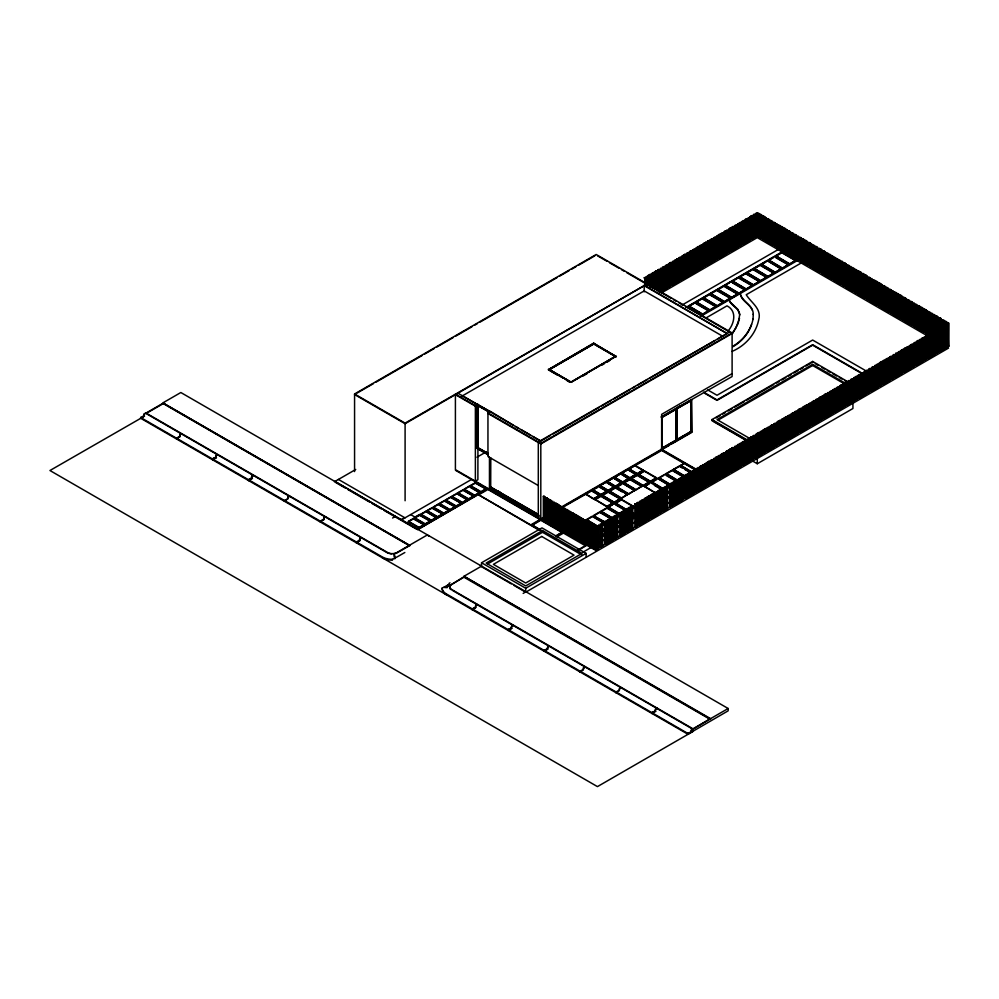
<?xml version="1.0" encoding="UTF-8"?>
<svg xmlns="http://www.w3.org/2000/svg" width="999" height="999" viewBox="0 0 999 999"><rect width="100%" height="100%" fill="white"/><g stroke="black" fill="none" stroke-linecap="round" stroke-linejoin="round"><path stroke-width="1.5" d="M753.021 319.455L753.271 314.048M393.843 553.696L394.368 556.693M394.093 553.658L394.518 554.782M446.928 586.962L444.555 586.813L442.17 588.086A14.236 8.217 0 0 0 446.341 593.906L688.061 733.553L690.958 732.192M140.747 417.557C145.367 418.244 142.57 413.111 145.817 413.087M144.018 415.659L144.256 414.011M180.032 434.665L179.42 436.85M179.945 436.526L180.007 434.865M179.97 436.426L180.17 434.852M215.921 455.594L215.672 457.292M252.073 476.148C256.206 474.263 250.212 476.073 251.586 477.997M251.598 478.421L251.923 476.373M251.885 477.947L252.26 476.248M288.012 497.215L287.625 498.701M287.874 497.14L287.762 498.913L288.212 496.915M323.788 517.869L323.501 519.942M359.877 538.386L359.203 540.646M359.615 540.534L359.79 538.661M475.786 605.219L475.137 607.479M475.849 605.569L475.574 607.205M511.301 627.971L511.575 626.186M547.502 648.626L547.814 646.89L549.338 646.153M583.528 667.619L583.179 669.867L580.194 672.027M583.528 667.744L583.441 669.48M619.168 690.247L619.617 688.249M619.592 688.661L619.355 690.346M655.381 710.901L655.681 709.165L657.205 708.353M691.146 731.555L691.395 729.894M143.831 415.559L140.559 418.206L688.061 734.302L688.061 733.553M215.722 457.592L215.946 455.507M323.664 519.78L323.813 517.782M359.727 540.322L360.127 538.436M446.978 586.9L447.602 585.464M739.522 318.256L735.838 328.134L732.454 333.129M753.021 318.993C750.961 330.744 743.106 340.884 732.829 346.74M216.296 455.407C219.156 453.721 215.547 455.069 215.859 457.392M324.163 517.682L323.726 519.667M655.082 710.951L655.506 709.065M751.498 324.5C748.101 333.741 741.32 341.383 732.829 346.278M449.562 585.901L447.415 585.526M288.087 497.165L289.61 496.203M359.815 538.586L361.551 537.649L360.127 538.523M511.75 625.973L511.351 628.271L508.104 629.657M583.716 667.856L585.302 666.907M216.296 457.517L212.475 459.727L212.475 458.878L215.634 457.242M320.529 521.353L323.501 519.517M547.402 648.788L544.055 650.411M655.269 711.063L651.922 712.599L651.922 713.436L655.931 711.338M728.084 331.006C734.34 323.713 737.299 311.101 726.985 305.844L705.769 318.094M732.454 333.591L738.249 323.351L739.722 314.448L737.712 309.215L730.494 302.385L728.958 299.588L740.271 293.057C740.684 300.836 749.612 303.484 752.272 310.14M475.399 607.517L472.152 608.891M547.165 648.763L544.243 651.273L548.064 649.063M655.032 711.051L651.922 712.687M144.293 414.073L163.249 403.134L409.852 545.504L163.249 403.134M180.095 434.59L181.768 433.916L180.344 434.64M287.962 496.865L289.635 496.128M323.913 517.619L325.599 516.883M475.874 605.506L477.435 604.632M691.433 729.957L693.169 729.195M323.389 519.68L320.342 521.153L320.342 522.002M547.227 649.1L547.702 646.74M619.193 690.471L615.971 691.932M690.858 731.942L687.886 733.453M447.415 585.639C450.899 583.728 448.201 589.123 451.348 589.772M583.791 667.732L585.264 666.808M619.567 688.386L621.253 687.674M619.805 688.448L621.016 687.537M655.569 709.015L656.992 708.291M449.063 583.404L449.962 582.804M176.698 438.324L179.67 436.825M251.336 478.371L248.614 479.845M359.453 540.609L356.293 542.757L360.127 540.546M511.001 628.196L508.104 629.557L508.104 630.406L512.112 628.296M582.991 669.667L580.019 671.178M690.784 732.092L691.708 729.969L710.564 718.656L463.961 576.286L710.564 719.118M392.595 518.031L395.192 516.383M523.176 593.418L525.774 591.783M487.837 454.283L477.185 448.139L478.184 447.552M163.249 402.672L180.831 392.52L728.159 708.503L728.159 710.826L687.886 734.203L687.886 733.353M144.568 416.108L49.95 470.517L597.452 786.613L693.169 731.355L693.131 729.145M216.121 455.382L217.745 454.632M213.936 459.09L216.483 457.617M354.57 471.578L354.57 393.981L596.191 254.483L732.105 332.954L732.105 376.548L661.126 416.945M357.267 392.969L373.464 383.616M376.173 382.068L422.065 355.569M424.762 354.008L434.215 348.551M436.913 346.99L453.109 337.637M455.806 336.089L472.003 326.735M474.7 325.174L477.41 323.614M480.107 322.053L557.042 277.635M559.74 276.074L569.193 270.617M571.89 269.068L575.936 266.721M578.646 265.172L594.842 255.819M248.426 480.482L252.26 478.271M252.435 478.384L248.614 480.581L248.426 479.645L251.336 478.284M643.893 277.834L644.78 277.834L644.805 282.517M648.413 275.225L649.288 275.225M652.934 272.615L653.808 272.615M655.943 270.879L656.818 270.879M657.854 269.78L657.417 290.122M662.374 267.17L661.937 290.597M669.492 263.049L670.379 263.049M677.022 258.704L677.909 258.704M683.453 254.995L683.016 278.421M689.472 251.511L689.035 274.95M690.584 250.874L691.458 250.874M692.494 249.775L692.057 273.202M697.002 247.165L696.565 270.604M698.114 246.528L698.988 246.528M704.133 243.057L705.007 243.057M711.663 238.711L712.537 238.711M713.573 237.6L713.136 261.039M718.094 235.002L717.657 258.429M719.193 234.365L720.067 234.365M725.212 230.881L726.098 230.881M729.732 228.272L730.606 228.272M732.742 226.536L733.628 226.536M739.173 222.827L738.736 246.254M746.303 218.706L747.177 218.706M748.214 217.607L747.776 241.034M750.823 216.096L751.698 216.096M753.833 214.36L754.707 214.36M759.852 214.36L760.726 214.36M762.861 216.109L763.748 216.109M354.57 393.981L405.094 423.139L646.703 284.228M645.354 284.977L405.094 423.701L354.57 394.53M764.772 216.746L764.335 240.172M767.382 218.706L768.256 218.706M461.975 396.116L644.193 290.909L723.064 336.451M769.292 219.343L768.855 242.782M659.889 291.758L675.923 282.505M676.123 282.392L696.678 271.091M696.353 270.704L716.395 259.141M716.595 259.028L736.625 247.452M736.825 247.34L757.304 235.602L786.762 252.56M757.317 236.114L757.754 212.687M334.415 481.768L355.719 469.468M661.326 293.019L757.279 237.625L948.575 348.064L525.711 592.207L513.936 585.402M780.943 226.536L781.817 226.536M691.033 431.306L691.832 431.768L540.809 518.968L455.407 469.655L455.407 394.093L475.374 405.619L477.884 404.158L475.374 406.193L455.407 394.667M783.953 228.284L784.827 228.284M477.185 448.139L477.185 405.294L478.184 404.707L490.172 411.625L476.885 404.745L476.885 448.339L488.211 454.882M548.364 369.867L593.668 343.119L616.321 356.78M788.473 230.881L789.347 230.881M549.7 369.093L593.668 343.706L614.997 356.019M615.322 356.431L571.016 382.13L549.375 369.568L593.668 343.943L615.721 356.78M548.963 369.867L593.668 344.056L593.668 343.119M538.299 485.539L487.949 456.481L487.949 412.874L490.472 411.426L512.999 425.012M682.105 305.02L778.059 249.625M800.923 237.612L800.486 261.039M802.035 238.711L802.909 238.711M686.138 307.342L782.08 251.948M803.933 239.348L803.496 262.774M688.823 306.019L694.854 302.535L708.753 310.564L702.709 314.51L688.823 306.019L702.709 314.048L708.753 310.564M696.066 301.835L702.11 298.351L715.996 306.368L709.964 310.327L696.066 301.835L709.964 309.865L715.996 306.368M703.321 297.652L709.352 294.168L723.251 302.185L717.207 306.144L703.321 297.652L717.207 305.682L723.251 302.185M710.564 293.469L716.608 289.985L730.494 298.002L724.462 301.96L710.564 293.469L724.462 301.486L730.494 298.002M717.819 289.285L723.85 285.801L737.749 293.818L731.705 297.764L717.819 289.285L731.705 297.302L737.749 293.818M725.062 285.102L731.106 281.606L744.992 289.635L738.96 293.581L725.062 285.102L738.96 293.119L744.992 289.635M732.317 280.919L738.348 277.422L752.247 285.452L746.203 289.398L732.317 280.919L746.203 288.936L752.247 285.452M739.56 276.723L745.604 273.239L759.49 281.256L753.458 285.214L739.56 276.723L753.458 284.752L759.49 281.256M746.815 272.54L752.846 269.056L766.745 277.073L760.701 281.031L746.815 272.54L760.701 280.569L766.745 277.073M754.058 268.356L760.102 264.872L773.988 272.889L767.956 276.848L754.058 268.356L767.956 276.373L773.988 272.889M761.313 264.173L767.344 260.689L781.243 268.706L775.199 272.665L761.313 264.173L775.199 272.19L781.243 268.706M768.556 259.99L774.6 256.493L788.498 264.523L782.454 268.469L768.556 259.99L782.454 268.007L788.498 264.523M775.811 255.806L781.842 252.31L795.741 260.339L789.697 264.285L775.811 255.806L789.697 263.823L795.741 260.339M688.823 306.493L693.656 303.696M696.066 302.31L702.11 298.813L715.996 306.843M703.321 298.114L709.352 294.63L723.251 302.647M710.564 293.931L716.608 290.447L730.494 298.464M717.819 289.747L723.85 286.263L737.749 294.28M725.062 285.564L731.106 281.606M732.317 281.381L738.348 277.884L752.247 285.914M739.56 277.198L745.604 273.701L759.49 281.73M746.815 273.002L752.846 269.518L766.745 277.547M754.058 268.818L760.102 265.334L773.988 273.351M761.313 264.635L766.146 261.85M768.556 260.452L773.388 257.667M775.811 256.268L781.842 252.784L795.741 260.801M324.176 517.769L325.337 516.783M805.044 240.447L805.918 240.447M809.565 243.057L810.439 243.057M548.364 369.28L571.016 382.367L616.321 356.206M583.016 376.024L587.012 373.713M601.673 365.247L604.333 363.711M606.992 362.175L609.665 360.627M815.584 246.541L816.458 246.541M700.599 316.433L797.19 260.664M820.104 249.151L820.978 249.151M801.21 262.987L746.228 294.73C751.073 302.734 761.887 308.579 758.703 319.767C755.856 334.016 745.242 345.866 731.992 351.436M823.114 250.886L824 250.886M825.024 251.523L824.587 274.95M476.985 457.205L486.426 451.748M829.545 254.133L829.108 277.56M836.675 258.716L837.549 258.716M359.94 538.424L361.476 537.649M841.195 261.326L842.07 261.326M844.205 263.062L845.079 263.062M401.111 519.63L404.595 517.632M401.523 519.867L471.441 479.495M540.996 440.971L550.424 435.527M553.109 433.966L598.913 407.53M601.61 405.969L611.038 400.524M613.736 398.963L629.907 389.635M632.592 388.087L635.289 386.526M637.986 384.965L647.414 379.52M650.112 377.972L714.772 340.634M717.469 339.086L726.897 333.641M487.949 412.874L540.809 443.394L732.105 332.954M732.105 333.529L540.809 443.981L487.949 413.461M475.774 481.993L487.15 489.023L417.482 529.72M408.866 521.316L413.449 518.906L423.613 524.55M415.06 517.744L419.642 515.334L429.807 520.966M421.253 514.173L424.687 512.412M427.447 510.589L432.03 508.179L442.195 513.823M433.641 507.017L438.224 504.607L448.389 510.239M439.835 503.446L444.405 501.036L454.582 506.668M446.016 499.875L450.599 497.452L460.776 503.096M452.21 496.291L455.644 494.542M458.404 492.719L462.987 490.309L473.151 495.941M464.597 489.148L469.18 486.501M470.791 485.564L475.374 483.154L485.539 488.798M857.766 270.891L858.641 270.891M859.664 271.528L859.227 294.955M408.866 521.553L419.043 527.422L423.613 524.775M415.06 517.981L425.224 523.851L429.807 521.203M421.253 514.398L431.418 520.267L436.001 517.395M427.447 510.826L437.612 516.695L442.195 514.048M433.641 507.255L443.806 513.124L448.389 510.477M439.835 503.671L450 509.552L454.582 506.905M446.016 500.099L456.193 505.969L460.776 503.334M452.21 496.528L462.387 502.397L466.958 499.525M458.404 492.957L468.568 498.826L473.151 496.178M464.597 489.373L474.762 495.254L479.345 492.37M470.791 485.801L480.956 491.67L485.539 489.023M861.175 272.402L860.738 295.829M489.46 457.13L489.46 487.574L490.771 486.825M418.818 528.946L476.548 495.616M478.696 494.842L487.949 489.498L540.009 519.542L530.744 524.9M862.274 273.501L863.161 273.501M864.185 274.138L863.748 297.565M865.296 275.237L866.17 275.237M409.852 545.042L427.447 534.89M409.852 545.504L396.541 553.146L393.181 553.946M404.845 552.497L399.625 555.506A119.768 69.156 -60 0 1 396.553 557.217L392.457 559.328A14.236 8.217 0 0 1 382.292 556.93L140.559 417.457M875.836 281.331L876.71 281.331M878.845 283.067L879.732 283.067M880.756 283.704L880.319 307.13M883.366 285.677L884.24 285.677M732.105 373.638L661.638 414.335L661.638 449.787L696.278 469.792M885.276 286.313L884.839 309.74M677.484 407.505L680.007 406.044M661.425 417.12L675.923 408.753L676.023 440.084L661.425 448.401M677.846 407.642L691.033 400.037L691.033 431.543M676.435 409.041L661.887 417.382L661.937 448.688L676.435 440.322L676.535 408.404M691.533 400.324L676.985 408.666L677.035 439.498M891.308 289.785L890.858 313.224M543.369 496.278L544.243 496.278M896.927 293.506L897.801 293.506M546.366 498.002L547.24 498.002M703.521 392.132L717.007 399.912L812.649 344.692L873.463 379.807L758.628 446.116M705.007 393.456L717.007 400.387L812.649 345.167L866.358 376.161M899.937 295.242L900.811 295.242M548.264 498.638L547.827 522.065M549.35 499.737L550.237 499.737M904.457 297.852L905.331 297.852M555.744 502.959L555.307 526.386M556.843 504.045L557.717 504.045M558.741 504.682L558.304 528.109M676.535 439.672L691.133 431.368L691.133 400.212M662.387 448.189L691.333 431.481M711.975 420.729L711.975 419.568L812.649 361.438L857.966 387.6L857.966 388.761M691.832 431.893L661.638 449.325L706.942 475.487L757.279 446.416L711.975 420.267M715.996 417.932L720.029 415.609M722.714 414.061L725.399 412.512M728.084 410.964L732.105 408.641M734.789 407.093L744.193 401.66M746.877 400.112L773.726 384.615M776.41 383.067L779.095 381.506M781.78 379.957L785.801 377.634M788.486 376.086L791.171 374.538M793.855 372.989L797.889 370.654M800.574 369.106L803.258 367.557M805.943 366.009L811.313 362.912M669.517 445.242L540.809 519.542L455.469 470.279M672.14 443.731L691.832 432.355L691.333 399.513L691.333 432.067M539.997 530.007L531.955 524.9L540.809 519.78L562.262 532.155L555.931 536.276M596.078 550.574L542.02 519.542L546.853 516.296M585.514 493.968L591.558 490.484L599.712 495.192L593.668 499.138L585.514 493.968L593.668 498.676L599.712 495.192M592.769 489.785L598.801 486.301L606.967 491.008L600.923 494.955L592.769 489.785L600.923 494.493L606.967 491.008M600.012 485.601L606.056 482.105L614.21 486.825L608.166 490.771L600.012 485.601L608.166 490.309L614.21 486.825M607.267 481.418L613.299 477.922L621.465 482.629L615.421 486.588L607.267 481.418L615.421 486.126L621.465 482.629M614.51 477.222L620.554 473.738L628.708 478.446L622.664 482.405L614.51 477.222L622.664 481.943L628.708 478.446M621.765 473.039L627.797 469.555L635.963 474.263L629.919 478.221L621.765 473.039L629.919 477.747L635.963 474.263M629.008 468.856L635.052 465.372L643.206 470.079L637.162 474.026L629.008 468.856L637.162 473.563L643.206 470.079M531.955 525.362L540.809 520.242L562.262 532.629M542.02 519.542L544.443 518.156M542.02 519.08L550.174 523.788L556.218 520.304L548.064 515.596L590.347 491.645M591.558 490.484L597.602 487.462M758.628 442.033L852.934 387.6L812.649 364.348L717.007 419.568L757.279 442.819M718.356 419.955L812.649 365.509L852.934 388.761M918.019 305.682L918.893 305.682M919.917 306.318L919.48 329.745M921.028 307.417L921.902 307.417M480.282 565.496L481.543 566.421L481.555 562.762L541.957 527.884L586.126 553.371L586.126 557.33M551.386 523.551L556.218 520.766M924.437 308.916L924 332.355M553.796 523.089L556.218 521.69M559.84 519.605L564.672 517.282M581.318 518.518L584.003 520.067L571.928 512.624L565.884 516.121L576.623 522.315M594.88 499.375L600.923 495.891L612.999 502.859L606.967 506.818L594.88 499.375L606.967 506.356L612.999 502.859M602.135 495.192L608.166 491.708L620.254 498.676L614.21 502.634L602.135 495.192L614.21 502.16L620.254 498.676M609.378 491.008L615.421 487.512L627.497 494.493L621.465 498.451L609.378 491.008L621.465 497.977L627.497 494.493M616.633 486.825L622.664 483.329L634.752 490.309L628.708 494.255L616.633 486.825L628.708 493.793L634.752 490.309M623.875 482.629L629.919 479.145L641.995 486.126L635.963 490.072L623.875 482.629L635.963 489.61L641.995 486.126M631.131 478.446L637.162 474.962L649.25 481.943L643.206 485.889L631.131 478.446L643.206 485.427L649.25 481.943M638.373 474.263L644.417 470.779L656.493 477.747L650.461 481.705L638.373 474.263L650.461 481.243L656.493 477.747M594.88 499.837L600.923 496.353L612.999 503.334M602.135 495.654L608.166 492.17L620.254 499.138M609.378 491.471L615.421 487.987L622.127 491.858M616.633 487.287L621.465 484.49M623.875 483.104L629.919 479.607L641.995 486.588M631.131 478.908L637.162 475.424L649.25 482.405M638.373 474.725L644.417 471.241L656.493 478.221M542.519 530.531L486.138 563.086L525.711 585.926L582.092 553.371L542.519 530.531L542.519 532.28L487.487 564.048M463.961 576.286L481.555 566.133M925.549 310.027L926.423 310.027M463.961 576.748L449.525 585.851L447.54 585.514M931.567 313.499L932.442 313.499M936.088 316.109L936.962 316.109M555.931 535.814L562.262 532.155M565.884 530.069L568.294 528.671M571.928 526.585L576.76 523.788L571.928 527.047M584.003 519.605L577.959 523.551L582.792 520.766M565.884 530.531L568.294 529.133M576.76 525.187L571.928 527.971L582.667 534.178M597.302 527.272L585.214 520.304L579.17 523.788L591.258 530.769L597.302 527.272L592.469 530.531M603.334 524.25L598.501 527.047L586.425 519.605L592.469 516.121L604.545 523.089M593.668 515.422L599.712 511.925L611.8 518.906L605.756 522.39L593.668 515.884L605.756 522.864L611.8 519.368L599.712 512.4L593.668 515.884M612.999 518.668L600.923 511.238L606.967 507.742L619.043 514.722L614.21 517.507M618.905 513.711L608.166 507.042L614.21 503.558L624.949 509.765M615.421 502.859L627.497 510.302L615.421 503.334L621.465 499.375L633.541 506.356L628.708 509.602M644.417 486.126L656.493 493.568L644.417 486.588L650.461 482.629L662.537 489.61L657.704 492.869M662.399 488.598L651.66 481.943L657.704 478.446L668.443 484.652M658.915 477.747L664.959 474.263L677.035 481.243L670.991 484.727L658.915 477.747L670.991 485.189M666.158 473.563L672.202 470.079L684.29 477.06L678.246 480.544L666.158 473.563L678.246 481.006L684.29 477.522M673.413 469.38L679.457 465.896L691.533 472.864L685.489 476.361L673.413 469.38L685.489 476.823L691.533 473.339L684.827 469.455M680.656 465.197L692.744 472.639L680.656 465.659L684.29 463.099L696.365 470.079L693.955 471.478M556.855 536.913L563.461 533.091L585.314 545.704L577.372 550.287M582.792 522.165L579.17 524.25L591.258 531.231M586.425 520.067L592.469 516.583L603.209 522.777M600.923 511.7L606.967 508.216L619.043 515.184L614.21 517.981M608.166 507.517L614.21 503.558M615.421 503.334L621.465 499.837L632.205 506.043M644.417 486.588L649.25 483.791M651.66 482.405L656.493 479.607M658.915 478.221L663.748 475.424M666.158 474.026L672.202 470.541L682.941 476.748M673.413 469.842L679.457 466.358L682.142 467.907M680.656 465.659L684.29 463.099M939.097 317.844L939.972 317.844M941.008 318.481L940.571 350.612M921.503 330.906L921.94 307.48M945.529 321.091L945.091 348.002M634.902 503.908L635.776 503.908M645.441 497.827L646.328 497.827M648.463 496.091L649.338 496.091M657.891 490.634L657.454 514.073M701.161 465.659L702.047 465.659M708.691 461.313L709.577 461.313M710.601 460.202L710.164 483.641M715.122 457.604L714.685 481.031M716.221 456.968L717.107 456.968M722.252 453.484L723.126 453.484M726.76 450.874L727.647 450.874M729.782 449.138L730.656 449.138M731.693 448.039L731.243 471.466M736.201 445.429L735.764 468.856M737.712 444.555L737.274 467.982M750.861 436.963L751.735 436.963M757.292 433.254L756.855 456.68M764.41 429.145L765.296 429.145M766.32 428.034L765.883 451.473M770.841 425.424L770.404 448.863M771.94 424.787L772.826 424.787M777.971 421.316L778.845 421.316M782.479 418.706L783.366 418.706M785.501 416.97L786.375 416.97M787.412 415.871L786.962 439.298M791.92 413.261L791.483 436.688M793.031 412.624L793.905 412.624M799.05 409.14L799.924 409.14M803.571 406.531L804.445 406.531M806.58 404.795L807.454 404.795M813.011 401.086L812.574 424.513M820.129 396.965L821.016 396.965M822.04 395.866L821.603 419.293M824.65 394.368L825.524 394.368M827.659 392.619L828.546 392.619M841.22 384.802L842.095 384.802M868.73 368.918L868.293 392.345M880.369 362.187L881.243 362.187M883.378 360.452L884.265 360.452M889.809 356.743L889.372 380.169M895.828 353.271L895.391 376.698M898.85 351.523L898.401 374.962M901.46 350.025L902.334 350.025M904.47 348.276L905.344 348.276M918.019 340.459L918.893 340.459M919.929 339.36L919.492 362.787M921.428 338.486L920.991 361.913M922.539 337.849L923.413 337.849M928.121 334.74L928.958 334.141M930.069 333.504L930.943 333.504M931.567 332.63L932.454 332.63M934.589 330.894L935.464 330.894M936.088 330.02L936.962 330.02M939.097 328.284L939.984 328.284M943.618 325.674L944.492 325.674M588.836 532.155L584.003 535.414L588.836 532.629M603.334 523.788L598.501 526.585L586.425 519.605M608.166 507.042L620.254 514.023L625.087 511.238M628.708 509.14L633.541 506.356M657.704 492.395L662.537 489.61M668.581 486.126L663.748 488.911L651.66 481.943M625.087 511.7L620.254 514.023M663.748 489.373L668.581 486.588M673.413 483.791L677.035 481.705L666.296 475.499M693.955 471.94L696.365 470.541M606.705 531.78L599.712 527.272L605.756 523.788L612.749 527.822M608.166 522.39L612.999 519.605M622.365 524.075L614.21 519.368L619.043 516.121M622.664 514.023L627.497 511.7M662.537 491.008L657.704 493.793L665.858 498.501M673.413 484.727L678.246 481.943L686.4 486.65L681.568 489.897M687.911 476.361L692.744 473.563L689.123 476.123M697.277 480.831L702.11 478.046L693.955 472.864L697.577 470.779L704.57 474.812M629.919 510.302L634.752 507.517M662.537 491.471L657.704 494.255L665.858 498.963L628.408 520.591M684.29 478.908L679.457 481.705L686.438 485.739M693.955 473.339L696.365 471.94M475.799 605.307L477.222 604.495M475.974 607.442L472.152 609.64L472.152 608.803M601.823 535.476L606.655 532.679L601.823 535.939M607.867 531.98L612.699 529.195M608.129 523.763L615.122 527.797L621.153 524.775M622.627 515.397L629.62 519.43L635.651 516.408L632.155 514.385M642.906 511.763L634.752 507.042L628.708 510.539L636.863 515.247L642.906 512.225L638.249 509.527M667.07 497.802L671.902 495.017L663.748 490.309M677.946 491.533L673.114 494.78L677.946 491.995M681.568 489.435L686.4 486.65M687.612 485.951L692.444 483.154M687.861 477.722L694.854 481.768L700.898 478.746M758.628 444.942L857.966 387.6M586.126 545.004L600.624 536.638L592.469 531.468L598.501 527.971L606.655 532.679M607.867 532.455L612.699 529.657M615.122 527.797L613.91 528.496M616.321 527.572L627.197 521.291M667.07 498.276L671.902 495.479M673.363 486.101L680.356 490.134L679.145 490.834M687.612 486.413L692.444 483.628M693.643 482.929L694.854 481.768M857.966 388.286L873.064 380.032L869.043 377.709M578.746 549.962L757.279 446.89L757.279 445.729L711.975 419.568M582.779 552.285L881.518 379.807L812.649 340.047L717.007 395.267L707.742 389.922M481.555 562.762L525.711 588.249L586.126 553.371M595.129 548.913L594.255 548.913M596.078 549.487L616.108 537.924M616.321 537.812L636.351 526.236L636.813 502.809L637.325 526.236M636.55 526.123L656.593 514.56M656.793 514.448L676.822 502.872M697.065 491.196L677.022 502.759L677.035 479.632M697.265 491.071L717.294 479.508M717.494 479.395L737.537 467.819M737.737 467.707L757.779 456.143M759.315 455.257L778.009 444.455M778.209 444.343L798.251 432.767M798.451 432.654L818.481 421.091M818.681 420.966L838.723 409.403M838.923 409.29L858.953 397.714M859.165 397.602L879.195 386.039M879.395 385.914L899.437 374.35M899.637 374.238L919.667 362.674M919.892 362.537L947.964 346.328M753.258 461.413L757.279 463.748L852.934 408.516L852.934 402.435M511.75 626.061L513.149 625.262M511.938 626.173L513.386 625.399M547.702 646.828L549.338 646.078M583.653 667.494L585.014 666.708M710.564 718.656L728.159 708.503M444.555 586.913L446.266 585.913A119.768 69.156 -60 0 0 449.338 584.203M176.523 438.961L176.523 438.124L179.42 436.763M176.523 438.211L179.608 436.863M212.475 458.878L215.372 457.517M284.565 500.599L287.724 498.863L284.39 501.236M320.342 521.253L323.426 519.905M356.293 541.92L359.203 540.559M472.327 609.003L475.224 607.642M511.188 628.396L508.279 630.506M619.055 690.671L616.158 692.782M392.357 559.328L392.457 560.164A14.236 8.217 0 0 1 382.292 557.767M391.358 553.946L387.987 553.146M447.19 587.649L444.555 587.499L444.555 586.813M446.565 587.05L444.767 586.7L444.767 587.375M427.472 535.227L428.996 536.138M761.837 214.997L762.274 238.436M764.847 216.746L765.284 240.172M766.358 217.607L766.795 241.034M787.437 229.782L787.874 253.209M796.478 235.002L796.915 258.429M800.998 237.612L801.435 261.039M817.569 247.178L818.006 270.604M822.09 249.787L822.527 273.214M856.73 269.792L857.167 293.219M861.25 272.402L861.687 295.829M877.821 281.968L878.258 305.394M880.831 283.704L881.268 307.13M882.342 284.578L882.779 308.004M891.37 289.785L891.807 313.224M912.462 301.96L912.899 325.399M916.982 304.57L917.419 327.997M938.073 316.745L938.511 352.347M941.083 318.481L941.52 350.612M786.987 252.685L807.03 264.26M807.229 264.373L827.259 275.936M827.472 276.061L847.502 287.625M847.701 287.737L867.744 299.313L867.269 275.874L866.77 299.3M867.944 299.425L887.974 310.989M888.173 311.114L908.216 322.677M908.416 322.789L928.446 334.365M928.645 334.478L948.688 346.041M731.718 227.173L732.155 250.599M921.503 338.486L921.94 361.913M775.861 257.692L788.498 264.985M916.982 341.096L917.432 364.523M781.243 269.168L767.344 260.689M710.626 239.348L711.076 262.774M706.118 241.958L706.555 265.384M895.903 353.271L896.34 376.698M889.884 356.743L890.321 380.169M886.875 358.479L887.312 381.918M689.547 251.511L689.984 274.95M685.027 254.121L685.464 277.56M732.367 282.804L744.992 290.097M683.528 254.995L683.965 278.421M657.929 269.78L658.366 291.658M815.321 363.673L817.981 365.209M821.977 367.52L824.65 369.056M827.309 370.592L829.982 372.14M832.642 373.676L836.638 375.986M839.31 377.522L841.97 379.058M844.642 380.594L848.638 382.904M654.907 271.516L655.356 288.773M650.399 274.126L650.836 286.75M840.184 385.439L840.621 408.866M696.116 303.733L708.753 311.026M597.514 255.806L606.83 261.176M609.477 262.712L618.793 268.082M621.453 269.618L624.1 271.154M626.76 272.69L670.766 298.114M673.438 299.663L676.123 301.211M678.796 302.747L682.804 305.07M685.476 306.606L729.595 332.08L538.299 441.945L538.299 517.507M644.193 285.677L727.072 333.529L644.193 285.102L644.193 291.845M805.544 405.432L805.981 428.858M784.465 417.607L784.902 441.034M779.944 420.217L780.381 443.643M763.386 429.782L763.823 453.209M758.865 432.38L759.302 455.819M757.354 433.254L757.791 456.68M691.133 400.562L676.935 408.641L677.035 439.972L691.533 431.593L691.533 399.975M713.311 421.503L745.291 439.96M753.283 444.58L757.279 446.89M761.8 454.37L761.363 430.944M676.236 408.229L676.735 440.497L675.923 440.022M737.786 444.555L738.224 467.982M676.023 409.278L661.937 417.42M731.755 448.039L732.192 471.466M728.746 449.775L729.183 473.201M550.262 370.617L563.236 378.097M565.834 379.595L569.717 381.843M549.7 370.629L557.692 375.249M567.02 380.631L569.68 382.18M707.667 461.95L708.104 485.377M703.146 464.56L703.583 487.987M700.274 472.102L706.942 475.487M695.029 469.767L661.638 450.487L598.801 486.301M699.899 472.589L704.57 475.274M693.955 472.864L702.11 477.572M693.905 474.238L700.898 478.271M687.861 478.196L694.854 482.23M692.482 481.793L685.489 477.747L679.457 481.243L686.438 485.277M673.363 486.563L680.356 490.596M677.984 490.159L670.991 486.126L664.959 489.61L671.94 493.643M636.213 466.508L643.206 470.541M668.443 485.114L657.704 478.446M664.959 490.072L671.94 494.105M635.963 474.725L627.797 469.555M654.482 485.427L662.537 490.072M628.708 478.908L620.554 473.738M651.947 494.118L652.384 517.544M647.427 496.728L647.864 520.154M621.465 483.104L613.299 477.922M634.752 490.771L622.664 483.329M461.925 395.517L477.884 404.745M515.646 426.536L518.294 428.072M520.941 429.595L530.219 434.952M532.867 436.488L540.809 441.071L457.929 393.219M477.784 405.419L489.36 412.112L477.185 405.294M614.21 487.287L606.056 482.105M624.812 493.406L627.497 494.955M599.974 487.437L606.967 491.471M628.708 511.001L636.863 515.247M628.671 511.9L635.651 515.946M591.558 490.946L599.712 495.654M615.559 504.795L624.949 510.227M622.627 515.859L629.62 519.43M600.923 511.238L612.999 518.206M614.21 518.906L622.365 523.613L628.408 520.129L620.254 515.884M614.173 520.279L621.153 524.313M488.274 453.596L477.984 447.652L477.984 405.307L477.884 479.732L475.374 481.181L475.374 405.619M477.784 447.777L488.174 453.658M608.129 524.225L615.122 528.259M608.079 525.599L612.749 528.284M599.712 527.272L606.705 531.318M545.342 496.903L545.779 520.342M552.822 501.223L553.259 524.662M558.803 504.682L559.253 528.109M578.633 516.97L571.928 512.624M586.55 521.54L590.584 523.863M593.269 525.412L597.302 527.747M601.997 530.457L606.655 533.154M565.884 516.583L576.623 522.777M592.469 531.93L600.624 536.638M566.021 517.594L576.76 523.788M588.711 530.681L577.959 524.487L584.677 528.821M559.977 521.078L570.716 527.747L559.977 521.54M571.928 528.434L582.667 534.64M568.169 527.197L557.43 521.003L566.82 526.885M548.064 516.058L551.56 518.081M497.49 490.696L500.187 492.257M539.51 516.121L489.772 487.4L489.772 457.617M489.46 487.574L538.486 515.871M576.56 538.099L596.603 549.662M552.722 525.262L563.461 531.93M470.454 487.462L479.345 492.607M531.955 524.9L541.333 530.307M539.285 529.832L477.884 494.38L538.399 529.782M542.519 532.28L582.092 555.119M466.958 499.75L456.793 493.643M436.001 517.632L425.836 511.525M431.418 521.203L419.642 514.398L414.997 517.082L410.664 514.585M338.436 479.433L404.995 517.857M334.965 481.443L417.632 529.17M335.751 482.542L345.13 487.949M347.814 489.498L369.243 501.873M371.928 503.421L381.306 508.828M383.991 510.377L416.133 528.946M480.856 566.308L511.313 583.891M145.667 413.286L387.3 552.797M452.697 590.546L692.981 729.282M740.646 295.03C743.581 302.46 753.458 305.519 753.271 314.523M394.705 557.105L394.842 558.803L394.38 556.793M395.055 558.091L394.53 554.994M739.722 314.922C739.435 307.867 730.581 305.894 728.958 299.588M949.05 346.266L948.613 322.839L948.101 346.266M947.539 322.265L947.539 347.14M946.59 322.265L946.602 347.14M946.041 321.391L946.041 348.002M944.53 348.876L944.092 320.229L943.58 348.876M943.031 319.655L943.031 349.737M942.082 319.655L942.082 349.737M940.009 317.907L940.009 351.486M939.06 317.907L939.072 351.486M937.561 317.045L937.561 352.347M937 316.171L937 353.221M936.051 316.171L936.051 353.221M935.501 354.096L935.052 315.01L934.552 354.096M933.99 331.83L933.99 354.957M933.99 314.435L933.99 331.393M933.041 314.435L933.041 354.957M932.479 313.561L932.479 355.831M931.53 313.561L931.543 355.831M930.981 356.693L930.531 312.4L930.032 356.693M929.47 311.825L929.47 357.567M928.521 311.825L928.521 357.567M927.959 334.091L927.522 310.664L927.01 334.091M927.971 335.302L927.971 358.441M927.022 335.302L927.022 358.441M926.46 310.09L926.46 333.216M926.46 336.176L926.46 359.303M925.511 310.09L925.511 333.216M925.511 336.176L925.511 359.303M924.949 309.215L924.949 332.355M924.949 337.038L924.949 360.177M924.013 337.038L924.013 360.177M923.438 331.481L923.001 308.054L922.502 331.481M923.451 337.912L923.451 361.051M922.502 337.912L922.502 361.051M920.991 307.48L920.991 330.607M920.429 306.606L920.429 329.745M920.441 339.648L920.441 362.787M918.93 305.731L918.93 328.871M918.93 340.522L918.93 363.648M917.981 305.731L917.981 328.871M917.981 340.522L917.981 363.648M916.47 304.87L916.47 327.997M916.483 341.383L916.483 364.523M915.908 303.996L915.908 327.135M915.921 342.257L915.921 365.397M914.959 303.996L914.959 327.135M914.972 342.257L914.972 365.397M914.41 326.261L913.973 302.834L913.461 326.261M914.41 366.258L913.973 342.832L913.461 366.258M912.911 343.993L912.911 367.132M911.95 302.26L911.95 325.399M911.962 343.993L911.962 367.132M911.388 301.386L911.388 324.525M911.4 368.007L910.963 344.568L910.451 368.007M910.451 301.386L910.451 324.525M909.889 323.651L909.452 300.224L908.94 323.651M909.902 368.868L909.452 345.442L908.953 368.868M908.378 299.65L908.378 322.789M908.391 346.603L908.391 369.742M907.429 299.65L907.429 322.789M907.442 346.603L907.442 369.742M906.88 321.915L906.43 298.489L905.931 321.915M906.88 370.604L906.443 347.177L905.931 370.604M905.369 297.914L905.369 321.041M905.381 348.339L905.381 371.478M904.42 297.914L904.42 321.041M904.432 348.339L904.432 371.478M903.858 297.04L903.858 320.179M903.87 349.213L903.87 372.352M902.909 297.04L902.909 320.179M902.921 349.213L902.921 372.352M902.359 319.305L901.922 295.879L901.41 319.305M902.372 350.087L902.372 373.214M901.423 350.087L901.423 373.214M900.848 295.304L900.848 318.431M900.861 374.088L900.424 350.661L899.912 374.088M899.899 295.304L899.899 318.431M899.337 294.43L899.337 317.57M899.35 351.823L899.35 374.962M898.401 294.43L898.401 317.57M897.839 293.556L897.839 316.695M897.851 375.824L897.414 352.397L896.902 375.824M896.89 293.556L896.89 316.695M896.328 315.834L895.891 292.395L895.379 315.834M894.829 291.82L894.829 314.96M894.842 354.433L894.842 377.56M893.88 291.82L893.88 314.96M893.893 354.433L893.893 377.56M893.318 314.086L892.881 290.659L892.369 314.086M893.331 378.434L892.894 355.007L892.382 378.434M891.82 356.168L891.82 379.308M890.871 356.168L890.871 379.308M890.309 289.211L890.309 312.35M889.36 289.211L889.36 312.35M888.798 311.476L888.361 288.049L887.849 311.476M888.81 381.044L888.373 357.617L887.861 381.044M887.287 287.475L887.287 310.614M886.35 287.475L886.35 310.614M886.363 358.778L886.363 381.918M885.788 286.601L885.788 309.74M885.801 382.779L885.364 359.353L884.852 382.779M884.277 285.739L884.277 308.866M884.29 360.514L884.29 383.653M883.328 285.739L883.328 308.866M883.353 360.514L883.353 383.653M882.791 361.388L882.791 384.515M881.83 284.865L881.83 308.004M881.842 361.388L881.842 384.515M881.28 362.25L881.28 385.389M880.331 362.25L880.331 385.389M879.757 283.129L879.757 306.256M879.782 386.263L879.345 362.824L878.833 386.263M878.808 283.129L878.808 306.256M878.271 363.998L878.271 387.125M877.309 282.255L877.309 305.394M877.322 363.998L877.322 387.125M876.76 387.999L876.323 364.573L875.823 387.999M876.747 281.393L876.747 304.52M875.798 281.393L875.798 304.52M875.249 303.659L874.799 280.22L874.3 303.659M875.261 388.873L874.824 365.434L874.312 388.873M873.738 279.645L873.738 302.784M873.75 366.608L873.75 389.735M872.801 366.608L872.801 389.735M872.789 279.645L872.789 302.784M872.227 301.91L871.79 278.484L871.278 301.91M872.252 390.609L871.815 367.182L871.303 390.609M870.728 301.049L870.291 277.61L869.779 301.049M870.741 368.344L870.741 391.471M869.792 368.344L869.792 391.471M869.217 277.035L869.217 300.175M869.23 369.205L869.23 392.345M868.268 277.035L868.268 300.175M867.731 370.08L867.731 393.219M866.782 370.08L866.782 393.219M866.208 275.299L866.208 298.439M866.22 370.954L866.22 394.081M865.259 275.299L865.259 298.439M865.271 370.954L865.271 394.081M864.697 274.425L864.697 297.565M864.722 371.815L864.722 394.955M863.773 371.815L863.773 394.955M863.198 273.564L863.198 296.691M863.211 372.689L863.211 395.829M862.249 273.564L862.249 296.691M862.262 372.689L862.262 395.829M861.7 373.564L861.7 396.69M860.763 373.564L860.763 396.69M860.176 271.815L860.176 294.955M860.201 374.425L860.201 397.565M859.252 374.425L859.252 397.565M858.678 270.954L858.678 294.093M858.69 398.426L858.253 375L857.741 398.426M857.729 270.954L857.729 294.093M857.192 376.161L857.192 399.3M856.218 270.08L856.218 293.219M856.243 376.161L856.243 399.3M855.656 269.218L855.656 292.345M855.681 400.174L855.244 376.735L854.732 400.174M854.719 269.218L854.719 292.345M854.157 291.483L853.72 268.044L853.208 291.483M854.182 401.036L853.733 377.61L853.233 401.036M852.646 267.47L852.646 290.609M852.671 378.771L852.671 401.91M851.697 267.47L851.697 290.609M851.722 378.771L851.722 401.91M851.16 402.784L850.723 379.345L850.211 402.784M851.148 289.735L850.698 266.308L850.199 289.735M849.637 288.873L849.2 265.434L848.688 288.873M849.662 380.507L849.662 403.646M848.713 380.507L848.713 403.646M848.126 264.86L848.126 287.999M848.151 381.381L848.151 404.52M847.202 381.381L847.202 404.52M847.177 264.86L847.177 287.999M846.628 287.125L846.19 263.699L845.678 287.125M846.653 382.255L846.653 405.382M845.703 382.255L845.703 405.382M845.142 383.117L845.142 406.256M845.117 263.124L845.117 286.263M844.167 263.124L844.167 286.263M844.192 383.117L844.192 406.256M843.606 262.25L843.606 285.389M843.631 383.991L843.631 407.13M842.669 262.25L842.669 285.389M842.681 383.991L842.681 407.13M842.107 261.388L842.107 284.515M842.132 384.865L842.132 407.992M841.183 384.865L841.183 407.992M841.158 261.388L841.158 284.515M840.596 283.654L840.159 260.227L839.647 283.654M839.672 385.726L839.672 408.866M839.098 259.64L839.098 282.779M839.123 386.601L839.123 409.74M838.149 259.64L838.149 282.779M838.173 386.601L838.173 409.74M837.587 258.778L837.15 282.205L836.638 258.778M837.612 410.601L837.174 387.175L836.663 410.601M836.076 281.044L835.639 257.617L835.127 281.044M836.101 388.336L836.101 411.476M835.152 388.336L835.152 411.476M834.577 257.043L834.577 280.17M834.602 412.337L834.165 388.911L833.653 412.337M833.628 257.043L833.628 280.17M833.066 279.308L832.629 255.869L832.117 279.308M833.091 413.211L832.654 389.785L832.142 413.211M831.555 255.294L831.555 278.434M831.593 390.946L831.593 414.086M830.619 255.294L830.619 278.434M830.644 390.946L830.644 414.086M830.057 254.433L830.057 277.56M830.082 414.947L829.645 391.521L829.133 414.947M828.546 276.698L828.109 253.259L827.597 276.698M828.571 392.682L828.571 415.821M827.622 392.682L827.622 415.821M827.047 252.685L827.047 275.824M827.072 393.556L827.072 416.695M826.098 252.685L826.098 275.824M826.123 393.556L826.123 416.695M825.561 394.418L825.561 417.557M825.536 251.823L825.536 274.95M824.612 394.418L824.612 417.557M824.025 250.949L824.025 274.088M824.063 418.431L823.626 395.005L823.114 418.431M823.076 250.949L823.076 274.088M822.552 396.166L822.552 419.293M821.578 250.075L821.578 273.214M821.016 249.213L821.016 272.34M821.041 397.028L821.041 420.167M820.067 249.213L820.067 272.34M820.104 397.028L820.104 420.167M819.542 421.041L819.105 397.602L818.593 421.041M819.505 271.478L819.068 248.052L818.568 271.478M818.031 398.776L818.031 421.903M817.057 247.477L817.057 270.604M817.082 398.776L817.082 421.903M816.495 246.603L816.495 269.742M816.533 422.777L816.096 399.35L815.584 422.777M815.546 246.603L815.546 269.742M814.997 268.868L814.56 245.442L814.048 268.868M815.022 400.512L815.022 423.651M814.073 400.512L814.073 423.651M813.486 244.867L813.486 267.994M813.511 401.373L813.511 424.513M812.649 361.438L812.649 362.137M812.649 364.348L812.649 365.509M812.537 244.867L812.537 267.994M811.975 267.133L811.538 243.694L811.026 267.133M812.012 425.387L811.575 401.96L811.063 425.387M810.476 243.119L810.476 266.258M810.501 403.121L810.501 426.248M809.552 403.121L809.552 426.248M809.527 243.119L809.527 266.258M808.965 242.257L808.965 265.384M809.003 427.122L808.566 403.696L808.054 427.122M808.016 242.257L808.016 265.384M807.467 264.523L807.017 241.084L806.518 264.523M807.492 404.857L807.492 427.997M806.543 404.857L806.543 427.997M805.956 240.509L805.956 263.649M805.007 240.509L805.007 263.649M805.044 405.731L805.044 428.858M804.445 239.648L804.445 262.774M804.482 406.593L804.482 429.732M803.533 406.593L803.533 429.732M802.946 238.773L802.946 261.913M802.971 430.606L802.534 407.167L802.022 430.606M801.997 238.773L801.997 261.913M801.473 408.329L801.473 431.468M800.524 408.329L800.524 431.468M799.962 409.203L799.962 432.342M799.924 237.038L799.924 260.177M798.988 237.038L798.988 260.177M799.013 409.203L799.013 432.342M798.426 259.303L797.989 235.876L797.477 259.303M798.463 433.204L798.014 409.777L797.514 433.204M796.952 410.939L796.952 434.078M796.003 410.939L796.003 434.078M795.966 235.302L795.966 258.429M795.416 234.428L795.416 257.567M795.441 434.952L795.004 411.513L794.492 434.952M794.467 234.428L794.467 257.567M793.943 412.687L793.943 435.814M793.905 256.693L793.468 233.267L792.956 256.693M792.994 412.687L792.994 435.814M792.394 232.692L792.394 255.819M792.432 413.549L792.432 436.688M791.445 232.692L791.445 255.819M790.896 254.957L790.459 231.518L789.947 254.957M790.933 437.562L790.484 414.123L789.984 437.562M789.385 230.944L789.385 254.083M789.422 415.284L789.422 438.424M788.436 230.944L788.436 254.083M788.473 415.284L788.473 438.424M787.911 416.158L787.911 439.298M786.937 230.082L786.937 253.209M786.375 252.347L785.938 228.921L785.426 252.347M786.413 417.033L786.413 440.159M785.464 417.033L785.464 440.159M784.864 228.334L784.864 251.473M783.953 417.894L783.953 441.034M783.915 228.334L783.915 251.473M783.366 227.472L783.366 250.599M783.403 418.768L783.403 441.908M782.417 227.472L782.417 250.599M782.454 418.768L782.454 441.908M781.855 226.598L781.855 249.738M781.892 442.769L781.455 419.343L780.943 442.769M780.906 226.598L780.906 249.738M780.344 248.863L779.907 225.437L779.395 248.863M779.432 420.504L779.432 443.643M778.845 224.862L778.845 248.002M778.883 421.378L778.883 444.518M777.934 421.378L777.934 444.518M777.896 224.862L777.896 248.002M777.334 247.128L776.897 223.701L776.385 247.128M777.372 445.379L776.935 421.953L776.423 445.379M775.823 246.254L775.386 222.827L774.887 246.254M775.873 423.114L775.873 446.253M774.924 423.114L774.924 446.253M774.362 447.115L773.925 423.688L773.413 447.115M774.325 222.253L774.325 245.392M773.376 222.253L773.376 245.392M772.814 244.518L772.377 221.091L771.865 244.518M772.851 424.85L772.851 447.989M771.902 424.85L771.902 447.989M771.315 220.517L771.315 243.644M771.353 425.724L771.353 448.863M770.366 220.517L770.366 243.644M769.804 219.643L769.804 242.782M769.842 449.725L769.405 426.298L768.893 449.725M768.343 450.599L767.906 427.172L767.394 450.599M768.293 218.769L768.293 241.908M767.344 218.769L767.344 241.908M766.832 428.334L766.832 451.473M765.846 217.907L765.846 241.034M765.321 429.195L765.321 452.335M764.385 429.195L764.385 452.335M763.773 216.159L763.773 239.298M762.836 216.159L762.836 239.298M762.874 430.07L762.874 453.209M762.312 430.944L762.312 454.07M761.325 215.297L761.325 238.436M760.763 214.423L760.763 237.562M760.813 454.945L760.376 431.518L759.864 454.945M759.814 214.423L759.814 237.562M759.265 236.688L758.828 213.262L758.316 236.688M758.353 432.679L758.353 455.819M757.279 457.667L757.279 463.748M756.805 212.687L756.805 235.826M756.293 457.554L755.856 434.128L755.344 457.554M756.243 236.688L755.806 213.262L755.294 236.688M754.745 214.423L754.745 237.562M754.782 435.289L754.782 458.429M753.795 214.423L753.795 237.562M753.833 435.289L753.833 458.429M753.234 215.297L753.234 238.424M753.283 459.29L752.846 435.864L752.334 459.29M752.284 215.297L752.284 238.424M751.735 216.159L751.735 239.298M751.772 437.025L751.772 460.164M750.786 216.159L750.786 239.298M750.823 437.025L750.823 460.164M750.224 240.172L749.787 216.733L749.275 240.172M750.261 437.899L750.261 461.026M749.325 437.899L749.325 461.026M748.763 438.761L748.763 461.9M748.713 217.907L748.713 241.034M747.814 438.761L747.814 461.9M747.215 218.769L747.215 241.908M747.252 439.635L747.252 462.774M746.265 218.769L746.265 241.908M746.303 439.635L746.303 462.774M745.704 242.782L745.266 219.343L744.755 242.782M745.754 440.509L745.754 463.636M744.804 440.509L744.804 463.636M744.205 220.517L744.205 243.644M744.243 441.371L744.243 464.51M743.256 220.517L743.256 243.644M743.293 441.371L743.293 464.51M742.732 465.384L742.294 441.945L741.795 465.384M742.694 244.518L742.257 221.091L741.745 244.518M741.183 222.253L741.183 245.379M741.233 443.106L741.233 466.246M740.247 222.253L740.247 245.379M740.284 443.106L740.284 466.246M739.685 223.114L739.685 246.254M739.722 467.12L739.285 443.693L738.773 467.12M738.174 247.128L737.737 223.689L737.225 247.128M736.713 445.716L736.713 468.856M736.675 224.862L736.675 247.989M735.726 224.862L735.726 247.989M735.164 248.863L734.727 225.437L734.215 248.863M735.214 469.73L734.764 446.291L734.265 469.73M733.653 226.598L733.653 249.738M733.703 447.465L733.703 470.591M732.754 447.465L732.754 470.591M732.717 226.598L732.717 249.738M731.206 227.472L731.206 250.599M730.694 449.2L730.694 472.34M730.644 228.334L730.644 251.473M729.695 228.334L729.695 251.473M729.745 449.2L729.745 472.34M729.145 252.335L728.708 228.908L728.196 252.335M728.234 450.062L728.234 473.201M727.634 230.07L727.634 253.209M727.684 450.936L727.684 474.075M726.735 450.936L726.735 474.075M726.685 230.07L726.685 253.209M726.123 230.944L726.123 254.083M726.173 474.937L725.736 451.511L725.224 474.937M725.187 230.944L725.187 254.083M724.625 254.945L724.188 231.518L723.676 254.945M724.662 452.672L724.662 475.811M723.713 452.672L723.713 475.811M723.164 453.546L723.164 476.685M723.114 232.68L723.114 255.819M722.165 232.68L722.165 255.819M722.215 453.546L722.215 476.685M721.615 256.693L721.178 233.254L720.666 256.693M721.653 477.547L721.216 454.12L720.704 477.547M720.104 234.428L720.104 257.555M720.154 455.282L720.154 478.421M719.155 234.428L719.155 257.555M719.205 455.282L719.205 478.421M718.606 235.289L718.606 258.429M718.643 479.295L718.206 455.856L717.694 479.295M717.132 457.018L717.132 480.157M717.095 259.29L716.658 235.864L716.146 259.29M716.183 457.018L716.183 480.157M715.584 237.025L715.584 260.165M715.634 457.892L715.634 481.031M714.635 237.025L714.635 260.165M714.085 237.899L714.085 261.039M714.123 481.893L713.686 458.466L713.174 481.893M712.574 238.773L712.574 261.9M712.624 459.627L712.624 482.767M711.625 238.773L711.625 261.9M711.675 459.627L711.675 482.767M711.113 460.502L711.113 483.641M710.127 239.635L710.127 262.774M709.565 240.509L709.565 263.649M709.602 461.376L709.602 484.503M708.616 240.509L708.616 263.649M708.653 461.376L708.653 484.503M707.155 462.237L707.155 485.377M706.593 463.111L706.593 486.251M705.606 242.245L705.606 265.384M705.644 463.111L705.644 486.251M705.094 487.112L704.657 463.686L704.145 487.112M705.044 243.119L705.044 266.246M704.095 243.119L704.095 266.246M703.546 267.12L703.096 243.694L702.597 267.12M702.634 464.847L702.634 487.987M702.035 244.855L702.035 267.994M702.072 465.721L702.072 488.848M701.498 315.209L687.612 307.192M701.136 465.721L701.136 488.848M701.086 244.855L701.086 267.994M700.524 268.856L700.087 245.429L699.575 268.856M700.574 489.722L700.137 466.296L699.625 489.722M699.025 246.591L699.025 269.73M699.063 467.457L699.063 490.596M698.076 246.591L698.076 269.73M698.114 467.457L698.114 490.596M697.564 468.331L697.564 491.458M697.514 247.465L697.514 270.604M696.615 468.331L696.615 491.458M696.016 271.466L695.566 248.039L695.067 271.466M696.053 469.193L696.053 492.332M695.104 469.193L695.104 492.332M694.505 272.34L694.068 248.913L693.556 272.34M694.542 470.067L694.542 493.206M693.606 470.067L693.606 493.206M692.994 250.075L692.994 273.202M693.044 470.929L693.044 494.068M692.095 470.929L692.095 494.068M691.533 471.803L691.533 494.942M691.495 250.936L691.495 274.076M690.546 250.936L690.546 274.076M690.584 471.803L690.584 494.942M690.034 472.677L690.034 495.804M689.085 472.677L689.085 495.804M688.486 252.685L688.486 275.811M688.523 473.538L688.523 496.678M687.574 473.538L687.574 496.678M687.537 252.685L687.537 275.811M686.975 276.686L686.538 253.259L686.026 276.686M687.012 474.413L687.012 497.552M686.076 474.413L686.076 497.552M685.514 475.287L685.514 498.414M684.527 254.42L684.527 277.56M684.565 475.287L684.565 498.414M683.054 476.148L683.054 499.288M682.454 279.295L682.017 255.869L681.505 279.295M682.504 477.023L682.504 500.162M681.555 477.023L681.555 500.162M680.956 257.03L680.956 280.157M680.993 477.884L680.993 501.023M680.007 257.03L680.007 280.157M680.044 477.884L680.044 501.023M679.482 478.758L679.482 501.898M679.445 281.031L679.008 257.605L678.496 281.031M678.546 478.758L678.546 501.898M677.934 258.766L677.934 281.905M677.984 479.632L677.984 502.759M676.997 258.766L676.997 281.905M676.435 259.64L676.435 282.767M676.473 480.494L676.473 503.633M676.236 409.752L676.236 440.197M675.524 480.494L675.524 503.633M675.486 259.64L675.486 282.767M674.924 283.641L674.487 260.215L673.975 283.641M674.974 481.368L674.974 504.507M674.025 481.368L674.025 504.507M673.426 284.515L672.989 261.076L672.477 284.515M673.463 482.242L673.463 505.369M672.514 482.242L672.514 505.369M671.915 262.25L671.915 285.377M671.965 483.104L671.965 506.243M670.966 262.25L670.966 285.377M671.016 483.104L671.016 506.243M670.404 263.112L670.404 286.251M670.454 483.978L670.454 507.117M669.505 483.978L669.505 507.117M669.467 263.112L669.467 286.251M668.905 287.113L668.468 263.686L667.956 287.113M667.394 264.847L667.394 287.987M667.444 485.714L667.444 508.853M666.445 264.847L666.445 287.987M666.495 485.714L666.495 508.853M665.933 486.588L665.933 509.715M665.896 288.861L665.459 265.422L664.947 288.861M664.984 486.588L664.984 509.715M664.385 266.596L664.385 289.722M664.435 487.45L664.435 510.589M663.436 266.596L663.436 289.722M663.486 487.45L663.486 510.589M662.886 267.457L662.886 290.597M662.924 488.324L662.924 511.463M661.975 488.324L661.975 511.463M661.375 291.471L660.938 268.032L660.426 291.471M661.413 489.198L661.413 512.325M660.464 489.198L660.464 512.325M659.914 490.059L659.914 513.199M659.864 269.206L659.864 292.332M658.915 269.206L658.915 290.796M658.965 490.059L658.965 513.199M658.403 490.934L658.403 514.073M656.855 270.941L656.855 289.448M656.905 491.795L656.905 514.935M655.956 491.795L655.956 514.935M655.906 270.941L655.906 289.448M655.394 492.669L655.394 515.809M654.407 271.803L654.407 288.773M654.445 492.669L654.445 515.809M653.883 493.543L653.883 516.67M653.846 272.677L653.846 288.099M652.896 272.677L652.896 288.099M652.934 493.543L652.934 516.67M652.335 287.425L651.897 273.251L651.385 287.425M652.11 712.699L652.11 713.548M651.435 494.405L651.435 517.544M650.873 518.419L650.436 494.98L649.924 518.419M649.887 274.413L649.887 286.75M649.325 275.287L649.325 286.076M649.375 496.153L649.375 519.28M648.376 275.287L648.376 284.54M648.426 496.153L648.426 519.28M647.827 285.414L647.377 275.861L646.877 285.414M646.915 497.015L646.915 520.154M646.316 277.023L646.316 284.74M646.353 497.889L646.353 521.028M645.366 277.023L645.366 283.192M645.416 497.889L645.416 521.028M644.855 521.89L644.417 498.464L643.905 521.89M643.344 499.625L643.344 522.764M642.394 499.625L642.394 522.764M641.845 523.626L641.408 500.199L640.896 523.626M640.334 524.5L639.897 501.073L639.385 524.5M638.823 502.235L638.823 525.374M637.886 502.235L637.886 525.374M635.814 503.971L635.814 527.11M634.865 503.971L634.865 527.11M632.804 505.706L632.804 528.846M631.855 505.706L631.855 528.846M631.293 506.58L631.293 529.72M630.357 506.58L630.357 529.72M629.795 507.455L629.795 530.581M628.846 507.455L628.846 530.581M628.284 508.316L628.284 531.456M627.335 508.316L627.335 531.456M626.785 509.19L626.785 532.33M625.836 509.19L625.836 532.33M625.274 510.064L625.274 533.191M624.325 510.064L624.325 533.191M623.763 510.926L623.763 534.065M622.827 510.926L622.827 534.065M622.265 511.8L622.265 534.94M621.316 511.8L621.316 534.94M620.754 512.662L620.754 535.801M619.805 512.662L619.805 535.801M617.744 514.41L617.744 537.537M616.795 514.41L616.795 537.537M616.246 515.272L616.246 538.411M615.971 691.832L615.971 692.682M615.297 515.272L615.297 538.411M614.735 516.146L614.735 539.285M613.786 516.146L613.786 539.285M613.224 517.02L613.224 540.147M612.275 517.02L612.275 540.147M611.725 517.882L611.725 541.021M610.776 517.882L610.776 541.021M610.214 518.756L610.214 541.895M609.265 518.756L609.265 541.895M608.716 519.617L608.716 542.757M607.767 519.617L607.767 542.757M607.205 520.491L607.205 543.631M606.256 520.491L606.256 543.631M605.694 521.366L605.694 544.492M604.745 521.366L604.745 544.492M602.684 523.101L602.684 546.241M601.735 523.101L601.735 546.241M601.186 523.976L601.186 547.102M600.237 523.976L600.237 547.102M598.726 524.837L598.726 547.976M598.164 525.711L598.164 548.851M597.215 525.711L597.215 548.851M596.665 526.573L596.665 549.712M595.716 526.573L595.716 549.712M595.167 525.711L595.167 548.851M594.218 525.711L594.218 548.851M593.668 524.85L593.668 547.989M592.719 524.85L592.719 547.989M592.17 523.988L592.17 547.127M591.221 523.988L591.221 547.127M590.671 523.126L590.671 546.253M589.722 523.126L589.722 546.253M589.185 522.265L589.185 545.392M588.236 522.265L588.236 545.392M587.687 521.391L587.687 544.53M586.738 521.391L586.738 544.53M586.188 520.529L586.188 543.668M585.214 520.304L585.239 543.668M584.69 519.667L584.69 542.807M583.741 519.667L583.741 542.807M583.191 518.806L583.191 541.933M582.242 518.806L582.242 541.933M581.693 517.944L581.693 541.071M580.744 517.944L580.744 541.071M580.194 517.07L580.194 540.209M580.019 671.078L580.019 671.915M579.258 517.07L579.258 540.209M578.708 516.208L578.708 539.348M577.759 516.208L577.759 539.348M577.21 515.347L577.21 538.486M576.261 515.347L576.261 538.486M575.711 514.485L575.711 537.612M574.762 514.485L574.762 537.612M574.213 513.623L574.213 536.75M573.264 513.623L573.264 536.75M572.714 512.749L572.714 535.889M571.765 512.749L571.765 535.889M571.216 511.888L571.216 535.027M570.267 511.888L570.267 535.027M569.717 511.026L569.717 534.165M568.781 511.026L568.781 534.165M568.231 533.291L567.794 509.865L567.282 533.291M566.733 509.303L566.733 532.43M565.784 509.303L565.784 532.43M565.234 508.429L565.234 531.568M564.285 508.429L564.285 531.568M563.736 507.567L563.736 530.706M562.787 507.567L562.787 530.706M562.237 506.705L562.237 529.845M561.288 506.705L561.288 529.845M560.739 505.844L560.739 528.971M559.79 505.844L559.79 528.971M557.754 504.108L557.754 527.247M556.805 504.108L556.805 527.247M556.256 503.246L556.256 526.386M554.757 525.524L554.32 502.085L553.808 525.524M552.31 501.523L552.31 524.662M551.76 523.788L551.323 500.362L550.811 523.788M550.262 499.787L550.262 522.927M549.325 499.787L549.325 522.927M548.776 498.926L548.776 522.065M547.277 498.064L547.277 521.203M546.328 498.064L546.328 521.203M544.83 497.202L544.83 520.342M544.28 496.341L544.28 519.468M544.055 650.324L544.055 651.161M543.331 496.341L543.331 519.468M540.809 443.394L540.809 518.968M525.711 588.249L525.711 592.207M490.571 457.667L490.571 486.938L538.573 514.647L490.372 487.05L490.472 457.729M472.327 608.903L472.327 609.752M442.17 588.024L442.17 588.873A14.236 8.217 0 0 0 446.341 594.742M405.094 423.139L405.094 500.749M356.481 542.02L356.481 542.869M320.529 521.266L320.529 522.102M284.565 500.499L284.565 501.348M212.662 458.991L212.662 459.827M176.698 438.224L176.698 439.073M140.747 417.47L140.747 418.306M163.249 403.596L146.466 413.286L387.687 552.559A6.469 3.734 0 0 0 396.853 552.559L409.053 545.504L163.249 403.596M707.554 241.084L707.554 264.81L707.617 241.084M593.668 343.469L548.963 369.28L571.016 382.13L615.721 356.206L593.668 343.469M413.449 518.444L408.067 521.553L419.043 527.884L424.425 524.775L413.449 518.444M419.642 514.872L414.26 517.981L425.224 524.313L430.619 521.203L419.642 514.872M425.836 511.288L420.442 514.398L431.418 520.741L436.813 517.632L425.836 511.288M432.03 507.717L426.635 510.826L437.612 517.157L443.007 514.048L432.03 507.717M438.224 504.145L432.829 507.255L443.806 513.586L449.188 510.477L438.224 504.145M444.405 500.561L439.023 503.671L450 510.014L455.382 506.905L444.405 500.561M450.599 496.99L445.217 500.099L456.193 506.443L461.575 503.334L450.599 496.99M456.793 493.419L451.411 496.528L462.387 502.859L467.769 499.75L456.793 493.419M462.987 489.847L457.604 492.957L468.568 499.288L473.963 496.178L462.987 489.847M469.18 486.263L463.786 489.373L474.762 495.716L480.157 492.607L469.18 486.263M475.374 482.692L469.98 485.801L480.956 492.132L486.338 489.023L475.374 482.692M463.961 577.21L451.76 584.253A6.469 3.734 0 0 0 451.76 589.547L692.981 728.808L709.765 719.118L463.961 577.21M541.72 536.463L493.394 564.36L525.711 583.016L574.038 555.119L541.72 536.463"/></g></svg>
